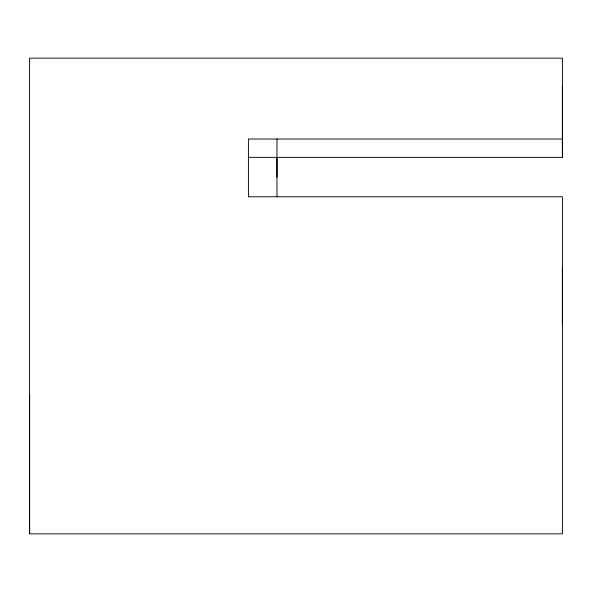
<?xml version="1.0" encoding="UTF-8"?>
<svg xmlns="http://www.w3.org/2000/svg" width="592" height="592" viewBox="0 0 592 592"><rect width="100%" height="100%" fill="white"/><g stroke="black" fill="none" stroke-linecap="round" stroke-linejoin="round"><path stroke-width="0.89" d="M562.4 139.016L248.425 139.016L248.425 196.773L562.4 196.773L562.4 533.858L29.6 533.858L29.6 58.142L562.4 58.142L562.4 157.368L248.425 157.368M276.975 177.075L276.975 157.368M562.4 324.29L562.4 267.71M562.4 157.368L562.4 86.439M276.975 139.016L276.975 196.773M29.6 395.227L29.6 533.858"/></g></svg>
